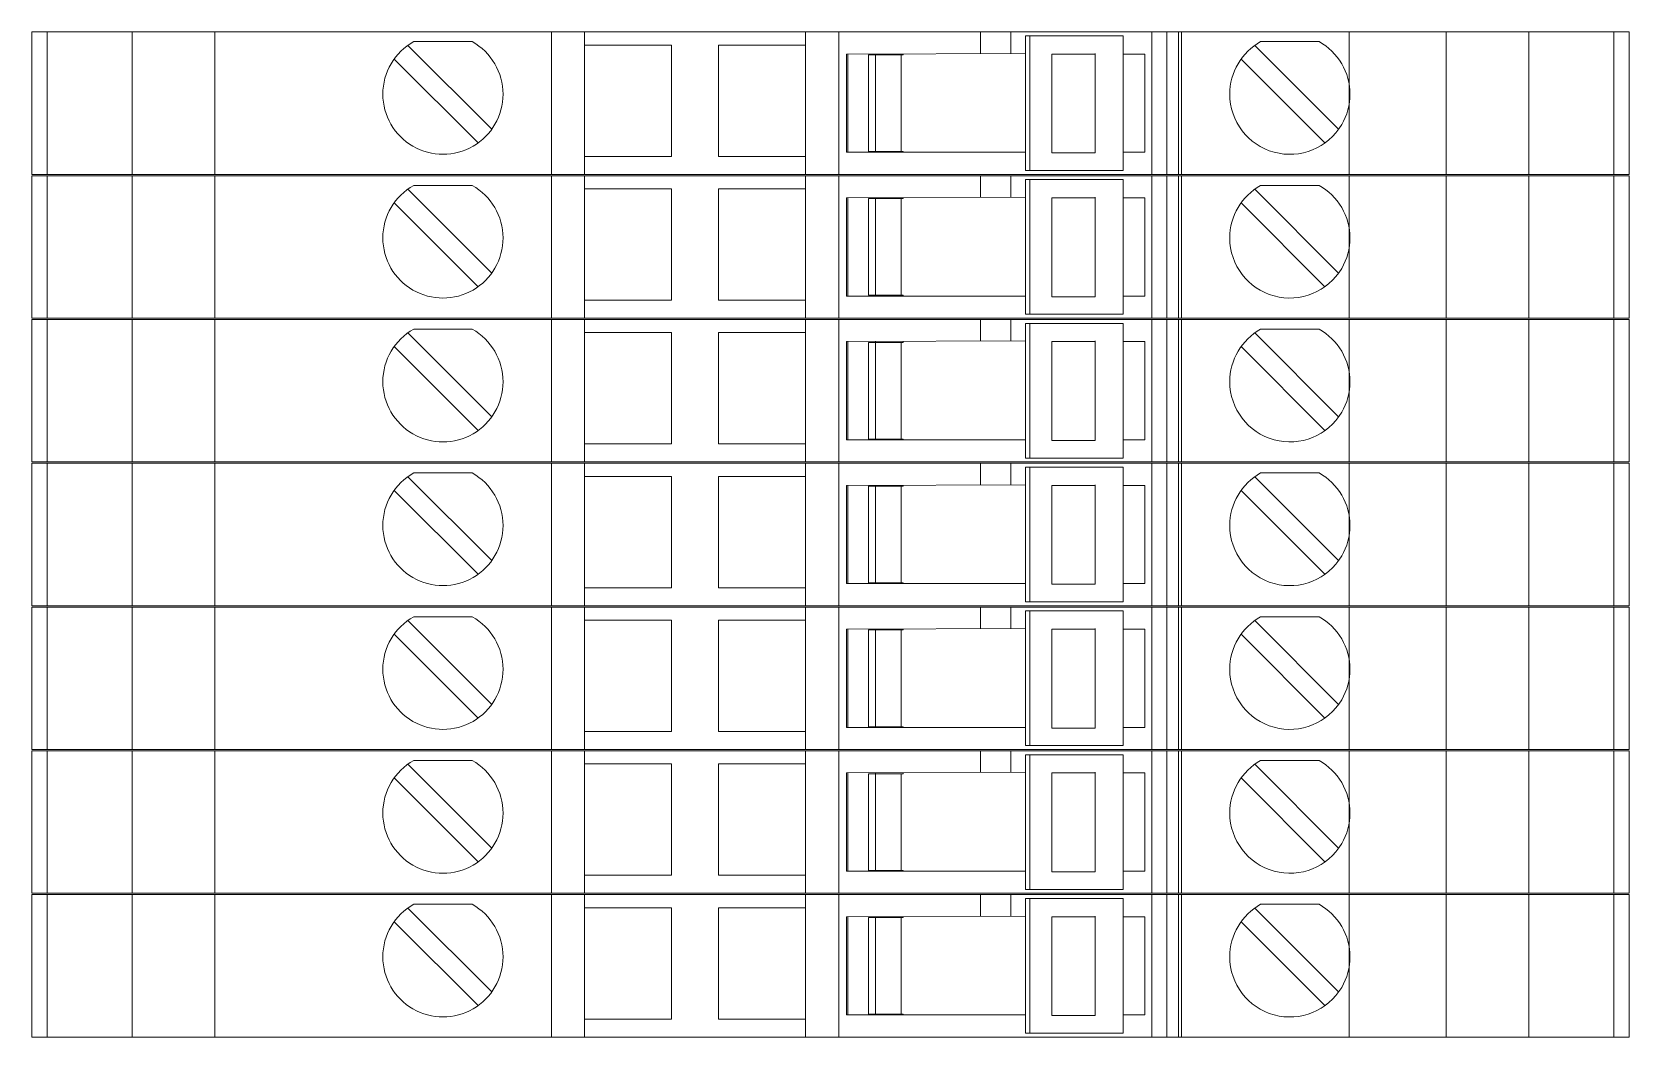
# Model space of a CAD drawing. Header units: millimetres. Extents: x 4962 to 7449, y 754 to 2938.
# Drawn here: x 5318.7 to 5376.5, y 2292.4 to 2328.7 of the extents above; entities that cross this region are included whole.
import ezdxf

# ---------------------------------------------------------------- set-up
doc = ezdxf.new("R2010")
doc.units = ezdxf.units.MM
doc.layers.add('000-PI-Oprema', color=30, linetype='Continuous', lineweight=5)

msp = doc.modelspace()

# ---------------------------------------------------------------- linework, layer by layer
at = {"layer": '000-PI-Oprema', "color": 0, "linetype": 'ByBlock', "lineweight": 0}
for p, q in [((5318.746, 2328.743), (5337.546, 2328.743)), ((5318.746, 2323.593), (5318.746, 2328.743)), ((5319.293, 2328.743), (5319.293, 2323.593)), ((5322.37, 2323.593), (5322.37, 2328.743)), ((5325.37, 2323.593), (5325.37, 2328.743)), ((5332.351, 2328.259), (5335.387, 2325.223)), ((5332.563, 2328.393), (5332.563, 2328.393)), ((5334.68, 2328.393), (5332.563, 2328.393)), ((5334.68, 2328.393), (5334.68, 2328.393)), ((5337.546, 2328.743), (5338.746, 2328.743)), ((5337.546, 2323.593), (5337.546, 2328.743)), ((5346.746, 2328.743), (5338.746, 2328.743)), ((5338.746, 2328.743), (5338.746, 2328.743)), ((5338.746, 2323.593), (5338.746, 2328.743)), ((5338.746, 2328.268), (5338.746, 2328.268)), ((5341.896, 2328.268), (5338.746, 2328.268)), ((5341.896, 2324.243), (5341.896, 2328.268)), ((5341.896, 2328.268), (5341.896, 2328.268)), ((5343.596, 2328.268), (5343.596, 2324.243)), ((5343.596, 2328.268), (5343.596, 2328.268)), ((5346.746, 2328.268), (5343.596, 2328.268)), ((5346.746, 2328.743), (5347.946, 2328.743)), ((5346.746, 2328.743), (5346.746, 2328.743)), ((5346.746, 2328.743), (5346.746, 2323.593)), ((5346.746, 2328.268), (5346.746, 2328.268)), ((5347.946, 2328.743), (5353.071, 2328.743)), ((5347.946, 2328.743), (5347.946, 2323.593)), ((5352.546, 2328.743), (5352.546, 2328.743)), ((5354.167, 2328.743), (5353.071, 2328.743)), ((5353.071, 2328.743), (5353.071, 2328.743)), ((5353.071, 2328.743), (5353.074, 2327.962)), ((5354.171, 2328.743), (5354.167, 2328.743)), ((5354.171, 2328.743), (5376.546, 2328.743)), ((5354.171, 2328.743), (5354.171, 2328.743)), ((5354.171, 2327.966), (5354.171, 2328.743)), ((5354.705, 2328.603), (5354.863, 2328.603)), ((5354.705, 2328.603), (5354.705, 2327.918)), ((5354.863, 2328.603), (5354.863, 2323.733)), ((5354.863, 2328.603), (5358.234, 2328.603)), ((5357.596, 2328.743), (5357.596, 2328.743)), ((5358.234, 2323.733), (5358.234, 2328.603)), ((5358.234, 2328.603), (5358.234, 2328.603)), ((5359.277, 2323.593), (5359.277, 2328.743)), ((5359.819, 2328.743), (5359.819, 2323.593)), ((5360.246, 2328.743), (5360.246, 2328.743)), ((5360.246, 2328.743), (5360.246, 2323.593)), ((5360.346, 2323.593), (5360.346, 2328.743)), ((5363.001, 2328.259), (5363.001, 2328.259)), ((5363.001, 2328.259), (5366.037, 2325.223)), ((5363.213, 2328.393), (5363.213, 2328.393)), ((5363.213, 2328.393), (5365.33, 2328.393)), ((5365.33, 2328.393), (5365.33, 2328.393)), ((5366.422, 2323.593), (5366.422, 2328.743)), ((5369.922, 2323.593), (5369.922, 2328.743)), ((5372.922, 2323.593), (5372.922, 2328.743)), ((5375.999, 2328.743), (5375.999, 2323.593)), ((5376.546, 2323.593), (5376.546, 2328.743)), ((5334.892, 2324.728), (5331.856, 2327.764)), ((5337.546, 2327.793), (5337.546, 2325.193)), ((5337.546, 2327.793), (5337.546, 2327.793)), ((5348.221, 2327.943), (5354.705, 2327.968)), ((5348.221, 2327.943), (5348.221, 2327.943)), ((5348.221, 2324.393), (5348.221, 2327.943)), ((5348.271, 2327.943), (5348.271, 2324.393)), ((5349.021, 2327.918), (5349.271, 2327.918)), ((5349.021, 2327.918), (5349.021, 2327.918)), ((5349.021, 2324.418), (5349.021, 2327.918)), ((5349.271, 2324.393), (5349.271, 2327.943)), ((5349.271, 2327.918), (5350.271, 2327.918)), ((5350.208, 2324.418), (5350.208, 2327.918)), ((5350.271, 2327.943), (5350.271, 2327.918)), ((5354.705, 2327.918), (5354.705, 2324.418)), ((5355.66, 2327.943), (5357.227, 2327.943)), ((5355.66, 2327.943), (5355.66, 2324.418)), ((5357.227, 2324.368), (5357.227, 2327.968)), ((5358.234, 2327.943), (5359.021, 2327.943)), ((5359.021, 2327.943), (5359.021, 2327.943)), ((5359.021, 2324.393), (5359.021, 2327.943)), ((5360.346, 2325.193), (5360.346, 2327.793)), ((5360.346, 2327.793), (5360.346, 2327.793)), ((5362.506, 2327.764), (5362.506, 2327.764)), ((5365.542, 2324.728), (5362.506, 2327.764)), ((5337.546, 2325.193), (5337.546, 2325.193)), ((5360.346, 2325.193), (5360.346, 2325.193)), ((5365.542, 2324.728), (5365.542, 2324.728)), ((5366.037, 2325.223), (5366.037, 2325.223)), ((5338.746, 2324.243), (5338.746, 2324.243)), ((5338.746, 2324.243), (5341.896, 2324.243)), ((5341.896, 2324.243), (5341.896, 2324.243)), ((5343.596, 2324.243), (5346.746, 2324.243)), ((5343.596, 2324.243), (5343.596, 2324.243)), ((5346.746, 2324.243), (5346.746, 2324.243)), ((5348.221, 2324.393), (5354.705, 2324.393)), ((5348.221, 2324.393), (5348.221, 2324.393)), ((5349.021, 2324.418), (5349.021, 2324.418)), ((5349.021, 2324.418), (5349.271, 2324.418)), ((5349.271, 2324.418), (5350.271, 2324.418)), ((5350.271, 2324.418), (5350.271, 2324.393)), ((5354.705, 2323.733), (5354.705, 2324.418)), ((5355.66, 2324.418), (5355.66, 2324.368)), ((5355.818, 2324.368), (5355.66, 2324.368)), ((5357.227, 2324.368), (5355.818, 2324.368)), ((5358.234, 2324.393), (5359.021, 2324.393)), ((5359.021, 2324.393), (5359.021, 2324.393)), ((5318.746, 2323.593), (5319.429, 2323.593)), ((5318.746, 2323.593), (5337.546, 2323.593)), ((5337.546, 2323.593), (5338.746, 2323.593)), ((5338.746, 2323.593), (5338.746, 2323.593)), ((5346.746, 2323.593), (5338.746, 2323.593)), ((5346.746, 2323.593), (5346.746, 2323.593)), ((5346.746, 2323.593), (5347.946, 2323.593)), ((5347.946, 2323.593), (5366.146, 2323.593)), ((5352.546, 2323.593), (5352.546, 2323.593)), ((5354.705, 2323.733), (5354.863, 2323.733)), ((5354.863, 2323.733), (5358.234, 2323.733)), ((5357.596, 2323.593), (5357.596, 2323.593)), ((5358.234, 2323.733), (5358.234, 2323.733)), ((5360.246, 2323.593), (5360.246, 2323.593)), ((5376.546, 2323.593), (5366.146, 2323.593)), ((5318.746, 2323.543), (5337.546, 2323.543)), ((5318.746, 2318.393), (5318.746, 2323.543)), ((5319.293, 2323.543), (5319.293, 2318.393)), ((5322.37, 2318.393), (5322.37, 2323.543)), ((5325.37, 2318.393), (5325.37, 2323.543)), ((5332.351, 2323.059), (5335.387, 2320.023)), ((5332.563, 2323.193), (5332.563, 2323.193)), ((5334.68, 2323.193), (5332.563, 2323.193)), ((5334.68, 2323.193), (5334.68, 2323.193)), ((5337.546, 2323.543), (5338.746, 2323.543)), ((5337.546, 2318.393), (5337.546, 2323.543)), ((5346.746, 2323.543), (5338.746, 2323.543)), ((5338.746, 2323.543), (5338.746, 2323.543)), ((5338.746, 2318.393), (5338.746, 2323.543)), ((5338.746, 2323.068), (5338.746, 2323.068)), ((5341.896, 2323.068), (5338.746, 2323.068)), ((5341.896, 2319.043), (5341.896, 2323.068)), ((5341.896, 2323.068), (5341.896, 2323.068)), ((5343.596, 2323.068), (5343.596, 2319.043)), ((5343.596, 2323.068), (5343.596, 2323.068)), ((5346.746, 2323.068), (5343.596, 2323.068)), ((5346.746, 2323.543), (5347.946, 2323.543)), ((5346.746, 2323.543), (5346.746, 2323.543)), ((5346.746, 2323.543), (5346.746, 2318.393)), ((5346.746, 2323.068), (5346.746, 2323.068)), ((5347.946, 2323.543), (5353.071, 2323.543)), ((5347.946, 2323.543), (5347.946, 2318.393)), ((5352.546, 2323.543), (5352.546, 2323.543)), ((5354.167, 2323.543), (5353.071, 2323.543)), ((5353.071, 2323.543), (5353.071, 2323.543)), ((5353.071, 2323.543), (5353.074, 2322.762)), ((5354.171, 2323.543), (5354.167, 2323.543)), ((5354.171, 2323.543), (5376.546, 2323.543)), ((5354.171, 2323.543), (5354.171, 2323.543)), ((5354.171, 2322.766), (5354.171, 2323.543)), ((5354.705, 2323.403), (5354.863, 2323.403)), ((5354.705, 2323.403), (5354.705, 2322.718)), ((5354.863, 2323.403), (5354.863, 2318.533)), ((5354.863, 2323.403), (5358.234, 2323.403)), ((5357.596, 2323.543), (5357.596, 2323.543)), ((5358.234, 2318.533), (5358.234, 2323.403)), ((5358.234, 2323.403), (5358.234, 2323.403)), ((5359.277, 2318.393), (5359.277, 2323.543)), ((5359.819, 2323.543), (5359.819, 2318.393)), ((5360.246, 2323.543), (5360.246, 2323.543)), ((5360.246, 2323.543), (5360.246, 2318.393)), ((5360.346, 2318.393), (5360.346, 2323.543)), ((5363.001, 2323.059), (5363.001, 2323.059)), ((5363.001, 2323.059), (5366.037, 2320.023)), ((5363.213, 2323.193), (5363.213, 2323.193)), ((5363.213, 2323.193), (5365.33, 2323.193)), ((5365.33, 2323.193), (5365.33, 2323.193)), ((5366.422, 2318.393), (5366.422, 2323.543)), ((5369.922, 2318.393), (5369.922, 2323.543)), ((5372.922, 2318.393), (5372.922, 2323.543)), ((5375.999, 2323.543), (5375.999, 2318.393)), ((5376.546, 2318.393), (5376.546, 2323.543)), ((5334.892, 2319.528), (5331.856, 2322.564)), ((5337.546, 2322.593), (5337.546, 2319.993)), ((5337.546, 2322.593), (5337.546, 2322.593)), ((5348.221, 2322.743), (5354.705, 2322.768)), ((5348.221, 2322.743), (5348.221, 2322.743)), ((5348.221, 2319.193), (5348.221, 2322.743)), ((5348.271, 2322.743), (5348.271, 2319.193)), ((5349.021, 2322.718), (5349.271, 2322.718)), ((5349.021, 2322.718), (5349.021, 2322.718)), ((5349.021, 2319.218), (5349.021, 2322.718)), ((5349.271, 2319.193), (5349.271, 2322.743)), ((5349.271, 2322.718), (5350.271, 2322.718)), ((5350.208, 2319.218), (5350.208, 2322.718)), ((5350.271, 2322.743), (5350.271, 2322.718)), ((5354.705, 2322.718), (5354.705, 2319.218)), ((5355.66, 2322.743), (5357.227, 2322.743)), ((5355.66, 2322.743), (5355.66, 2319.218)), ((5357.227, 2319.168), (5357.227, 2322.768)), ((5358.234, 2322.743), (5359.021, 2322.743)), ((5359.021, 2322.743), (5359.021, 2322.743)), ((5359.021, 2319.193), (5359.021, 2322.743)), ((5360.346, 2319.993), (5360.346, 2322.593)), ((5360.346, 2322.593), (5360.346, 2322.593)), ((5362.506, 2322.564), (5362.506, 2322.564)), ((5365.542, 2319.528), (5362.506, 2322.564)), ((5337.546, 2319.993), (5337.546, 2319.993)), ((5360.346, 2319.993), (5360.346, 2319.993)), ((5365.542, 2319.528), (5365.542, 2319.528)), ((5366.037, 2320.023), (5366.037, 2320.023)), ((5338.746, 2319.043), (5338.746, 2319.043)), ((5338.746, 2319.043), (5341.896, 2319.043)), ((5341.896, 2319.043), (5341.896, 2319.043)), ((5343.596, 2319.043), (5346.746, 2319.043)), ((5343.596, 2319.043), (5343.596, 2319.043)), ((5346.746, 2319.043), (5346.746, 2319.043)), ((5348.221, 2319.193), (5354.705, 2319.193)), ((5348.221, 2319.193), (5348.221, 2319.193)), ((5349.021, 2319.218), (5349.021, 2319.218)), ((5349.021, 2319.218), (5349.271, 2319.218)), ((5349.271, 2319.218), (5350.271, 2319.218)), ((5350.271, 2319.218), (5350.271, 2319.193)), ((5354.705, 2318.533), (5354.705, 2319.218)), ((5355.66, 2319.218), (5355.66, 2319.168)), ((5355.818, 2319.168), (5355.66, 2319.168)), ((5357.227, 2319.168), (5355.818, 2319.168)), ((5358.234, 2319.193), (5359.021, 2319.193)), ((5359.021, 2319.193), (5359.021, 2319.193)), ((5318.746, 2318.393), (5319.429, 2318.393)), ((5318.746, 2318.393), (5337.546, 2318.393)), ((5337.546, 2318.393), (5338.746, 2318.393)), ((5338.746, 2318.393), (5338.746, 2318.393)), ((5346.746, 2318.393), (5338.746, 2318.393)), ((5346.746, 2318.393), (5346.746, 2318.393)), ((5346.746, 2318.393), (5347.946, 2318.393)), ((5347.946, 2318.393), (5366.146, 2318.393)), ((5352.546, 2318.393), (5352.546, 2318.393)), ((5354.705, 2318.533), (5354.863, 2318.533)), ((5354.863, 2318.533), (5358.234, 2318.533)), ((5357.596, 2318.393), (5357.596, 2318.393)), ((5358.234, 2318.533), (5358.234, 2318.533)), ((5360.246, 2318.393), (5360.246, 2318.393)), ((5376.546, 2318.393), (5366.146, 2318.393)), ((5318.746, 2318.343), (5337.546, 2318.343)), ((5318.746, 2313.193), (5318.746, 2318.343)), ((5319.293, 2318.343), (5319.293, 2313.193)), ((5322.37, 2313.193), (5322.37, 2318.343)), ((5325.37, 2313.193), (5325.37, 2318.343)), ((5332.351, 2317.859), (5335.387, 2314.823)), ((5332.563, 2317.993), (5332.563, 2317.993)), ((5334.68, 2317.993), (5332.563, 2317.993)), ((5334.68, 2317.993), (5334.68, 2317.993)), ((5337.546, 2318.343), (5338.746, 2318.343)), ((5337.546, 2313.193), (5337.546, 2318.343)), ((5346.746, 2318.343), (5338.746, 2318.343)), ((5338.746, 2318.343), (5338.746, 2318.343)), ((5338.746, 2313.193), (5338.746, 2318.343)), ((5338.746, 2317.868), (5338.746, 2317.868)), ((5341.896, 2317.868), (5338.746, 2317.868)), ((5341.896, 2313.843), (5341.896, 2317.868)), ((5341.896, 2317.868), (5341.896, 2317.868)), ((5343.596, 2317.868), (5343.596, 2313.843)), ((5343.596, 2317.868), (5343.596, 2317.868)), ((5346.746, 2317.868), (5343.596, 2317.868)), ((5346.746, 2318.343), (5347.946, 2318.343)), ((5346.746, 2318.343), (5346.746, 2318.343)), ((5346.746, 2318.343), (5346.746, 2313.193)), ((5346.746, 2317.868), (5346.746, 2317.868)), ((5347.946, 2318.343), (5353.071, 2318.343)), ((5347.946, 2318.343), (5347.946, 2313.193)), ((5352.546, 2318.343), (5352.546, 2318.343)), ((5354.167, 2318.343), (5353.071, 2318.343)), ((5353.071, 2318.343), (5353.071, 2318.343)), ((5353.071, 2318.343), (5353.074, 2317.562)), ((5354.171, 2318.343), (5354.167, 2318.343)), ((5354.171, 2318.343), (5376.546, 2318.343)), ((5354.171, 2318.343), (5354.171, 2318.343)), ((5354.171, 2317.566), (5354.171, 2318.343)), ((5354.705, 2318.203), (5354.863, 2318.203)), ((5354.705, 2318.203), (5354.705, 2317.518)), ((5354.863, 2318.203), (5354.863, 2313.333)), ((5354.863, 2318.203), (5358.234, 2318.203)), ((5357.596, 2318.343), (5357.596, 2318.343)), ((5358.234, 2313.333), (5358.234, 2318.203)), ((5358.234, 2318.203), (5358.234, 2318.203)), ((5359.277, 2313.193), (5359.277, 2318.343)), ((5359.819, 2318.343), (5359.819, 2313.193)), ((5360.246, 2318.343), (5360.246, 2318.343)), ((5360.246, 2318.343), (5360.246, 2313.193)), ((5360.346, 2313.193), (5360.346, 2318.343)), ((5363.001, 2317.859), (5363.001, 2317.859)), ((5363.001, 2317.859), (5366.037, 2314.823)), ((5363.213, 2317.993), (5363.213, 2317.993)), ((5363.213, 2317.993), (5365.33, 2317.993)), ((5365.33, 2317.993), (5365.33, 2317.993)), ((5366.422, 2313.193), (5366.422, 2318.343)), ((5369.922, 2313.193), (5369.922, 2318.343)), ((5372.922, 2313.193), (5372.922, 2318.343)), ((5375.999, 2318.343), (5375.999, 2313.193)), ((5376.546, 2313.193), (5376.546, 2318.343)), ((5334.892, 2314.328), (5331.856, 2317.364)), ((5337.546, 2317.393), (5337.546, 2314.793)), ((5337.546, 2317.393), (5337.546, 2317.393)), ((5348.221, 2317.543), (5354.705, 2317.568)), ((5348.221, 2317.543), (5348.221, 2317.543)), ((5348.221, 2313.993), (5348.221, 2317.543)), ((5348.271, 2317.543), (5348.271, 2313.993)), ((5349.021, 2317.518), (5349.271, 2317.518)), ((5349.021, 2317.518), (5349.021, 2317.518)), ((5349.021, 2314.018), (5349.021, 2317.518)), ((5349.271, 2313.993), (5349.271, 2317.543)), ((5349.271, 2317.518), (5350.271, 2317.518)), ((5350.208, 2314.018), (5350.208, 2317.518)), ((5350.271, 2317.543), (5350.271, 2317.518)), ((5354.705, 2317.518), (5354.705, 2314.018)), ((5355.66, 2317.543), (5357.227, 2317.543)), ((5355.66, 2317.543), (5355.66, 2314.018)), ((5357.227, 2313.968), (5357.227, 2317.568)), ((5358.234, 2317.543), (5359.021, 2317.543)), ((5359.021, 2317.543), (5359.021, 2317.543)), ((5359.021, 2313.993), (5359.021, 2317.543)), ((5360.346, 2314.793), (5360.346, 2317.393)), ((5360.346, 2317.393), (5360.346, 2317.393)), ((5362.506, 2317.364), (5362.506, 2317.364)), ((5365.542, 2314.328), (5362.506, 2317.364)), ((5337.546, 2314.793), (5337.546, 2314.793)), ((5360.346, 2314.793), (5360.346, 2314.793)), ((5365.542, 2314.328), (5365.542, 2314.328)), ((5366.037, 2314.823), (5366.037, 2314.823)), ((5338.746, 2313.843), (5338.746, 2313.843)), ((5338.746, 2313.843), (5341.896, 2313.843)), ((5341.896, 2313.843), (5341.896, 2313.843)), ((5343.596, 2313.843), (5346.746, 2313.843)), ((5343.596, 2313.843), (5343.596, 2313.843)), ((5346.746, 2313.843), (5346.746, 2313.843)), ((5348.221, 2313.993), (5354.705, 2313.993)), ((5348.221, 2313.993), (5348.221, 2313.993)), ((5349.021, 2314.018), (5349.021, 2314.018)), ((5349.021, 2314.018), (5349.271, 2314.018)), ((5349.271, 2314.018), (5350.271, 2314.018)), ((5350.271, 2314.018), (5350.271, 2313.993)), ((5354.705, 2313.333), (5354.705, 2314.018)), ((5355.66, 2314.018), (5355.66, 2313.968)), ((5355.818, 2313.968), (5355.66, 2313.968)), ((5357.227, 2313.968), (5355.818, 2313.968)), ((5358.234, 2313.993), (5359.021, 2313.993)), ((5359.021, 2313.993), (5359.021, 2313.993)), ((5318.746, 2313.193), (5319.429, 2313.193)), ((5318.746, 2313.193), (5337.546, 2313.193)), ((5337.546, 2313.193), (5338.746, 2313.193)), ((5338.746, 2313.193), (5338.746, 2313.193)), ((5346.746, 2313.193), (5338.746, 2313.193)), ((5346.746, 2313.193), (5346.746, 2313.193)), ((5346.746, 2313.193), (5347.946, 2313.193)), ((5347.946, 2313.193), (5366.146, 2313.193)), ((5352.546, 2313.193), (5352.546, 2313.193)), ((5354.705, 2313.333), (5354.863, 2313.333)), ((5354.863, 2313.333), (5358.234, 2313.333)), ((5357.596, 2313.193), (5357.596, 2313.193)), ((5358.234, 2313.333), (5358.234, 2313.333)), ((5360.246, 2313.193), (5360.246, 2313.193)), ((5376.546, 2313.193), (5366.146, 2313.193)), ((5318.746, 2313.143), (5337.546, 2313.143)), ((5318.746, 2307.993), (5318.746, 2313.143)), ((5319.293, 2313.143), (5319.293, 2307.993)), ((5322.37, 2307.993), (5322.37, 2313.143)), ((5325.37, 2307.993), (5325.37, 2313.143)), ((5332.351, 2312.659), (5335.387, 2309.623)), ((5332.563, 2312.793), (5332.563, 2312.793)), ((5334.68, 2312.793), (5332.563, 2312.793)), ((5334.68, 2312.793), (5334.68, 2312.793)), ((5337.546, 2313.143), (5338.746, 2313.143)), ((5337.546, 2307.993), (5337.546, 2313.143)), ((5346.746, 2313.143), (5338.746, 2313.143)), ((5338.746, 2313.143), (5338.746, 2313.143)), ((5338.746, 2307.993), (5338.746, 2313.143)), ((5338.746, 2312.668), (5338.746, 2312.668)), ((5341.896, 2312.668), (5338.746, 2312.668)), ((5341.896, 2308.643), (5341.896, 2312.668)), ((5341.896, 2312.668), (5341.896, 2312.668)), ((5343.596, 2312.668), (5343.596, 2308.643)), ((5343.596, 2312.668), (5343.596, 2312.668)), ((5346.746, 2312.668), (5343.596, 2312.668)), ((5346.746, 2313.143), (5347.946, 2313.143)), ((5346.746, 2313.143), (5346.746, 2313.143)), ((5346.746, 2313.143), (5346.746, 2307.993)), ((5346.746, 2312.668), (5346.746, 2312.668)), ((5347.946, 2313.143), (5353.071, 2313.143)), ((5347.946, 2313.143), (5347.946, 2307.993)), ((5352.546, 2313.143), (5352.546, 2313.143)), ((5354.167, 2313.143), (5353.071, 2313.143)), ((5353.071, 2313.143), (5353.071, 2313.143)), ((5353.071, 2313.143), (5353.074, 2312.362)), ((5354.171, 2313.143), (5354.167, 2313.143)), ((5354.171, 2313.143), (5376.546, 2313.143)), ((5354.171, 2313.143), (5354.171, 2313.143)), ((5354.171, 2312.366), (5354.171, 2313.143)), ((5354.705, 2313.003), (5354.863, 2313.003)), ((5354.705, 2313.003), (5354.705, 2312.318)), ((5354.863, 2313.003), (5354.863, 2308.133)), ((5354.863, 2313.003), (5358.234, 2313.003)), ((5357.596, 2313.143), (5357.596, 2313.143)), ((5358.234, 2308.133), (5358.234, 2313.003)), ((5358.234, 2313.003), (5358.234, 2313.003)), ((5359.277, 2307.993), (5359.277, 2313.143)), ((5359.819, 2313.143), (5359.819, 2307.993)), ((5360.246, 2313.143), (5360.246, 2313.143)), ((5360.246, 2313.143), (5360.246, 2307.993)), ((5360.346, 2307.993), (5360.346, 2313.143)), ((5363.001, 2312.659), (5363.001, 2312.659)), ((5363.001, 2312.659), (5366.037, 2309.623)), ((5363.213, 2312.793), (5363.213, 2312.793)), ((5363.213, 2312.793), (5365.33, 2312.793)), ((5365.33, 2312.793), (5365.33, 2312.793)), ((5366.422, 2307.993), (5366.422, 2313.143)), ((5369.922, 2307.993), (5369.922, 2313.143)), ((5372.922, 2307.993), (5372.922, 2313.143)), ((5375.999, 2313.143), (5375.999, 2307.993)), ((5376.546, 2307.993), (5376.546, 2313.143)), ((5334.892, 2309.128), (5331.856, 2312.164)), ((5337.546, 2312.193), (5337.546, 2309.593)), ((5337.546, 2312.193), (5337.546, 2312.193)), ((5348.221, 2312.343), (5354.705, 2312.368)), ((5348.221, 2312.343), (5348.221, 2312.343)), ((5348.221, 2308.793), (5348.221, 2312.343)), ((5348.271, 2312.343), (5348.271, 2308.793)), ((5349.021, 2312.318), (5349.271, 2312.318)), ((5349.021, 2312.318), (5349.021, 2312.318)), ((5349.021, 2308.818), (5349.021, 2312.318)), ((5349.271, 2308.793), (5349.271, 2312.343)), ((5349.271, 2312.318), (5350.271, 2312.318)), ((5350.208, 2308.818), (5350.208, 2312.318)), ((5350.271, 2312.343), (5350.271, 2312.318)), ((5354.705, 2312.318), (5354.705, 2308.818)), ((5355.66, 2312.343), (5357.227, 2312.343)), ((5355.66, 2312.343), (5355.66, 2308.818)), ((5357.227, 2308.768), (5357.227, 2312.368)), ((5358.234, 2312.343), (5359.021, 2312.343)), ((5359.021, 2312.343), (5359.021, 2312.343)), ((5359.021, 2308.793), (5359.021, 2312.343)), ((5360.346, 2309.593), (5360.346, 2312.193)), ((5360.346, 2312.193), (5360.346, 2312.193)), ((5362.506, 2312.164), (5362.506, 2312.164)), ((5365.542, 2309.128), (5362.506, 2312.164)), ((5337.546, 2309.593), (5337.546, 2309.593)), ((5360.346, 2309.593), (5360.346, 2309.593)), ((5365.542, 2309.128), (5365.542, 2309.128)), ((5366.037, 2309.623), (5366.037, 2309.623)), ((5338.746, 2308.643), (5338.746, 2308.643)), ((5338.746, 2308.643), (5341.896, 2308.643)), ((5341.896, 2308.643), (5341.896, 2308.643)), ((5343.596, 2308.643), (5346.746, 2308.643)), ((5343.596, 2308.643), (5343.596, 2308.643)), ((5346.746, 2308.643), (5346.746, 2308.643)), ((5348.221, 2308.793), (5354.705, 2308.793)), ((5348.221, 2308.793), (5348.221, 2308.793)), ((5349.021, 2308.818), (5349.021, 2308.818)), ((5349.021, 2308.818), (5349.271, 2308.818)), ((5349.271, 2308.818), (5350.271, 2308.818)), ((5350.271, 2308.818), (5350.271, 2308.793)), ((5354.705, 2308.133), (5354.705, 2308.818)), ((5355.66, 2308.818), (5355.66, 2308.768)), ((5355.818, 2308.768), (5355.66, 2308.768)), ((5357.227, 2308.768), (5355.818, 2308.768)), ((5358.234, 2308.793), (5359.021, 2308.793)), ((5359.021, 2308.793), (5359.021, 2308.793)), ((5318.746, 2307.993), (5319.429, 2307.993)), ((5318.746, 2307.993), (5337.546, 2307.993)), ((5337.546, 2307.993), (5338.746, 2307.993)), ((5338.746, 2307.993), (5338.746, 2307.993)), ((5346.746, 2307.993), (5338.746, 2307.993)), ((5346.746, 2307.993), (5346.746, 2307.993)), ((5346.746, 2307.993), (5347.946, 2307.993)), ((5347.946, 2307.993), (5366.146, 2307.993)), ((5352.546, 2307.993), (5352.546, 2307.993)), ((5354.705, 2308.133), (5354.863, 2308.133)), ((5354.863, 2308.133), (5358.234, 2308.133)), ((5357.596, 2307.993), (5357.596, 2307.993)), ((5358.234, 2308.133), (5358.234, 2308.133)), ((5360.246, 2307.993), (5360.246, 2307.993)), ((5376.546, 2307.993), (5366.146, 2307.993)), ((5318.746, 2307.943), (5337.546, 2307.943)), ((5318.746, 2302.793), (5318.746, 2307.943)), ((5319.293, 2307.943), (5319.293, 2302.793)), ((5322.37, 2302.793), (5322.37, 2307.943)), ((5325.37, 2302.793), (5325.37, 2307.943)), ((5332.351, 2307.459), (5335.387, 2304.423)), ((5332.563, 2307.593), (5332.563, 2307.593)), ((5334.68, 2307.593), (5332.563, 2307.593)), ((5334.68, 2307.593), (5334.68, 2307.593)), ((5337.546, 2307.943), (5338.746, 2307.943)), ((5337.546, 2302.793), (5337.546, 2307.943)), ((5346.746, 2307.943), (5338.746, 2307.943)), ((5338.746, 2307.943), (5338.746, 2307.943)), ((5338.746, 2302.793), (5338.746, 2307.943)), ((5338.746, 2307.468), (5338.746, 2307.468)), ((5341.896, 2307.468), (5338.746, 2307.468)), ((5341.896, 2303.443), (5341.896, 2307.468)), ((5341.896, 2307.468), (5341.896, 2307.468)), ((5343.596, 2307.468), (5343.596, 2303.443)), ((5343.596, 2307.468), (5343.596, 2307.468)), ((5346.746, 2307.468), (5343.596, 2307.468)), ((5346.746, 2307.943), (5347.946, 2307.943)), ((5346.746, 2307.943), (5346.746, 2307.943)), ((5346.746, 2307.943), (5346.746, 2302.793)), ((5346.746, 2307.468), (5346.746, 2307.468)), ((5347.946, 2307.943), (5353.071, 2307.943)), ((5347.946, 2307.943), (5347.946, 2302.793)), ((5352.546, 2307.943), (5352.546, 2307.943)), ((5354.167, 2307.943), (5353.071, 2307.943)), ((5353.071, 2307.943), (5353.071, 2307.943)), ((5353.071, 2307.943), (5353.074, 2307.162)), ((5354.171, 2307.943), (5354.167, 2307.943)), ((5354.171, 2307.943), (5376.546, 2307.943)), ((5354.171, 2307.943), (5354.171, 2307.943)), ((5354.171, 2307.166), (5354.171, 2307.943)), ((5354.705, 2307.803), (5354.863, 2307.803)), ((5354.705, 2307.803), (5354.705, 2307.118)), ((5354.863, 2307.803), (5354.863, 2302.933)), ((5354.863, 2307.803), (5358.234, 2307.803)), ((5357.596, 2307.943), (5357.596, 2307.943)), ((5358.234, 2302.933), (5358.234, 2307.803)), ((5358.234, 2307.803), (5358.234, 2307.803)), ((5359.277, 2302.793), (5359.277, 2307.943)), ((5359.819, 2307.943), (5359.819, 2302.793)), ((5360.246, 2307.943), (5360.246, 2307.943)), ((5360.246, 2307.943), (5360.246, 2302.793)), ((5360.346, 2302.793), (5360.346, 2307.943)), ((5363.001, 2307.459), (5363.001, 2307.459)), ((5363.001, 2307.459), (5366.037, 2304.423)), ((5363.213, 2307.593), (5363.213, 2307.593)), ((5363.213, 2307.593), (5365.33, 2307.593)), ((5365.33, 2307.593), (5365.33, 2307.593)), ((5366.422, 2302.793), (5366.422, 2307.943)), ((5369.922, 2302.793), (5369.922, 2307.943)), ((5372.922, 2302.793), (5372.922, 2307.943)), ((5375.999, 2307.943), (5375.999, 2302.793)), ((5376.546, 2302.793), (5376.546, 2307.943)), ((5334.892, 2303.928), (5331.856, 2306.964)), ((5337.546, 2306.993), (5337.546, 2304.393)), ((5337.546, 2306.993), (5337.546, 2306.993)), ((5348.221, 2307.143), (5354.705, 2307.168)), ((5348.221, 2307.143), (5348.221, 2307.143)), ((5348.221, 2303.593), (5348.221, 2307.143)), ((5348.271, 2307.143), (5348.271, 2303.593)), ((5349.021, 2307.118), (5349.271, 2307.118)), ((5349.021, 2307.118), (5349.021, 2307.118)), ((5349.021, 2303.618), (5349.021, 2307.118)), ((5349.271, 2303.593), (5349.271, 2307.143)), ((5349.271, 2307.118), (5350.271, 2307.118)), ((5350.208, 2303.618), (5350.208, 2307.118)), ((5350.271, 2307.143), (5350.271, 2307.118)), ((5354.705, 2307.118), (5354.705, 2303.618)), ((5355.66, 2307.143), (5357.227, 2307.143)), ((5355.66, 2307.143), (5355.66, 2303.618)), ((5357.227, 2303.568), (5357.227, 2307.168)), ((5358.234, 2307.143), (5359.021, 2307.143)), ((5359.021, 2307.143), (5359.021, 2307.143)), ((5359.021, 2303.593), (5359.021, 2307.143)), ((5360.346, 2304.393), (5360.346, 2306.993)), ((5360.346, 2306.993), (5360.346, 2306.993)), ((5362.506, 2306.964), (5362.506, 2306.964)), ((5365.542, 2303.928), (5362.506, 2306.964)), ((5337.546, 2304.393), (5337.546, 2304.393)), ((5360.346, 2304.393), (5360.346, 2304.393)), ((5365.542, 2303.928), (5365.542, 2303.928)), ((5366.037, 2304.423), (5366.037, 2304.423)), ((5338.746, 2303.443), (5338.746, 2303.443)), ((5338.746, 2303.443), (5341.896, 2303.443)), ((5341.896, 2303.443), (5341.896, 2303.443)), ((5343.596, 2303.443), (5346.746, 2303.443)), ((5343.596, 2303.443), (5343.596, 2303.443)), ((5346.746, 2303.443), (5346.746, 2303.443)), ((5348.221, 2303.593), (5354.705, 2303.593)), ((5348.221, 2303.593), (5348.221, 2303.593)), ((5349.021, 2303.618), (5349.021, 2303.618)), ((5349.021, 2303.618), (5349.271, 2303.618)), ((5349.271, 2303.618), (5350.271, 2303.618)), ((5350.271, 2303.618), (5350.271, 2303.593)), ((5354.705, 2302.933), (5354.705, 2303.618)), ((5355.66, 2303.618), (5355.66, 2303.568)), ((5355.818, 2303.568), (5355.66, 2303.568)), ((5357.227, 2303.568), (5355.818, 2303.568)), ((5358.234, 2303.593), (5359.021, 2303.593)), ((5359.021, 2303.593), (5359.021, 2303.593)), ((5318.746, 2302.793), (5319.429, 2302.793)), ((5318.746, 2302.793), (5337.546, 2302.793)), ((5337.546, 2302.793), (5338.746, 2302.793)), ((5338.746, 2302.793), (5338.746, 2302.793)), ((5346.746, 2302.793), (5338.746, 2302.793)), ((5346.746, 2302.793), (5346.746, 2302.793)), ((5346.746, 2302.793), (5347.946, 2302.793)), ((5347.946, 2302.793), (5366.146, 2302.793)), ((5352.546, 2302.793), (5352.546, 2302.793)), ((5354.705, 2302.933), (5354.863, 2302.933)), ((5354.863, 2302.933), (5358.234, 2302.933)), ((5357.596, 2302.793), (5357.596, 2302.793)), ((5358.234, 2302.933), (5358.234, 2302.933)), ((5360.246, 2302.793), (5360.246, 2302.793)), ((5376.546, 2302.793), (5366.146, 2302.793)), ((5318.746, 2302.743), (5337.546, 2302.743)), ((5318.746, 2297.593), (5318.746, 2302.743)), ((5319.293, 2302.743), (5319.293, 2297.593)), ((5322.37, 2297.593), (5322.37, 2302.743)), ((5325.37, 2297.593), (5325.37, 2302.743)), ((5332.351, 2302.259), (5335.387, 2299.223)), ((5332.563, 2302.393), (5332.563, 2302.393)), ((5334.68, 2302.393), (5332.563, 2302.393)), ((5334.68, 2302.393), (5334.68, 2302.393)), ((5337.546, 2302.743), (5338.746, 2302.743)), ((5337.546, 2297.593), (5337.546, 2302.743)), ((5346.746, 2302.743), (5338.746, 2302.743)), ((5338.746, 2302.743), (5338.746, 2302.743)), ((5338.746, 2297.593), (5338.746, 2302.743)), ((5338.746, 2302.268), (5338.746, 2302.268)), ((5341.896, 2302.268), (5338.746, 2302.268)), ((5341.896, 2298.243), (5341.896, 2302.268)), ((5341.896, 2302.268), (5341.896, 2302.268)), ((5343.596, 2302.268), (5343.596, 2298.243)), ((5343.596, 2302.268), (5343.596, 2302.268)), ((5346.746, 2302.268), (5343.596, 2302.268)), ((5346.746, 2302.743), (5347.946, 2302.743)), ((5346.746, 2302.743), (5346.746, 2302.743)), ((5346.746, 2302.743), (5346.746, 2297.593)), ((5346.746, 2302.268), (5346.746, 2302.268)), ((5347.946, 2302.743), (5353.071, 2302.743)), ((5347.946, 2302.743), (5347.946, 2297.593)), ((5352.546, 2302.743), (5352.546, 2302.743)), ((5354.167, 2302.743), (5353.071, 2302.743)), ((5353.071, 2302.743), (5353.071, 2302.743)), ((5353.071, 2302.743), (5353.074, 2301.962)), ((5354.171, 2302.743), (5354.167, 2302.743)), ((5354.171, 2302.743), (5376.546, 2302.743)), ((5354.171, 2302.743), (5354.171, 2302.743)), ((5354.171, 2301.966), (5354.171, 2302.743)), ((5354.705, 2302.603), (5354.863, 2302.603)), ((5354.705, 2302.603), (5354.705, 2301.918)), ((5354.863, 2302.603), (5354.863, 2297.733)), ((5354.863, 2302.603), (5358.234, 2302.603)), ((5357.596, 2302.743), (5357.596, 2302.743)), ((5358.234, 2297.733), (5358.234, 2302.603)), ((5358.234, 2302.603), (5358.234, 2302.603)), ((5359.277, 2297.593), (5359.277, 2302.743)), ((5359.819, 2302.743), (5359.819, 2297.593)), ((5360.246, 2302.743), (5360.246, 2302.743)), ((5360.246, 2302.743), (5360.246, 2297.593)), ((5360.346, 2297.593), (5360.346, 2302.743)), ((5363.001, 2302.259), (5363.001, 2302.259)), ((5363.001, 2302.259), (5366.037, 2299.223)), ((5363.213, 2302.393), (5363.213, 2302.393)), ((5363.213, 2302.393), (5365.33, 2302.393)), ((5365.33, 2302.393), (5365.33, 2302.393)), ((5366.422, 2297.593), (5366.422, 2302.743)), ((5369.922, 2297.593), (5369.922, 2302.743)), ((5372.922, 2297.593), (5372.922, 2302.743)), ((5375.999, 2302.743), (5375.999, 2297.593)), ((5376.546, 2297.593), (5376.546, 2302.743)), ((5334.892, 2298.728), (5331.856, 2301.764)), ((5337.546, 2301.793), (5337.546, 2299.193)), ((5337.546, 2301.793), (5337.546, 2301.793)), ((5348.221, 2301.943), (5354.705, 2301.968)), ((5348.221, 2301.943), (5348.221, 2301.943)), ((5348.221, 2298.393), (5348.221, 2301.943)), ((5348.271, 2301.943), (5348.271, 2298.393)), ((5349.021, 2301.918), (5349.271, 2301.918)), ((5349.021, 2301.918), (5349.021, 2301.918)), ((5349.021, 2298.418), (5349.021, 2301.918)), ((5349.271, 2298.393), (5349.271, 2301.943)), ((5349.271, 2301.918), (5350.271, 2301.918)), ((5350.208, 2298.418), (5350.208, 2301.918)), ((5350.271, 2301.943), (5350.271, 2301.918)), ((5354.705, 2301.918), (5354.705, 2298.418)), ((5355.66, 2301.943), (5357.227, 2301.943)), ((5355.66, 2301.943), (5355.66, 2298.418)), ((5357.227, 2298.368), (5357.227, 2301.968)), ((5358.234, 2301.943), (5359.021, 2301.943)), ((5359.021, 2301.943), (5359.021, 2301.943)), ((5359.021, 2298.393), (5359.021, 2301.943)), ((5360.346, 2299.193), (5360.346, 2301.793)), ((5360.346, 2301.793), (5360.346, 2301.793)), ((5362.506, 2301.764), (5362.506, 2301.764)), ((5365.542, 2298.728), (5362.506, 2301.764)), ((5337.546, 2299.193), (5337.546, 2299.193)), ((5360.346, 2299.193), (5360.346, 2299.193)), ((5365.542, 2298.728), (5365.542, 2298.728)), ((5366.037, 2299.223), (5366.037, 2299.223)), ((5338.746, 2298.243), (5338.746, 2298.243)), ((5338.746, 2298.243), (5341.896, 2298.243)), ((5341.896, 2298.243), (5341.896, 2298.243)), ((5343.596, 2298.243), (5346.746, 2298.243)), ((5343.596, 2298.243), (5343.596, 2298.243)), ((5346.746, 2298.243), (5346.746, 2298.243)), ((5348.221, 2298.393), (5354.705, 2298.393)), ((5348.221, 2298.393), (5348.221, 2298.393)), ((5349.021, 2298.418), (5349.021, 2298.418)), ((5349.021, 2298.418), (5349.271, 2298.418)), ((5349.271, 2298.418), (5350.271, 2298.418)), ((5350.271, 2298.418), (5350.271, 2298.393)), ((5354.705, 2297.733), (5354.705, 2298.418)), ((5355.66, 2298.418), (5355.66, 2298.368)), ((5355.818, 2298.368), (5355.66, 2298.368)), ((5357.227, 2298.368), (5355.818, 2298.368)), ((5358.234, 2298.393), (5359.021, 2298.393)), ((5359.021, 2298.393), (5359.021, 2298.393)), ((5318.746, 2297.593), (5319.429, 2297.593)), ((5318.746, 2297.593), (5337.546, 2297.593)), ((5337.546, 2297.593), (5338.746, 2297.593)), ((5338.746, 2297.593), (5338.746, 2297.593)), ((5346.746, 2297.593), (5338.746, 2297.593)), ((5346.746, 2297.593), (5346.746, 2297.593)), ((5346.746, 2297.593), (5347.946, 2297.593)), ((5347.946, 2297.593), (5366.146, 2297.593)), ((5352.546, 2297.593), (5352.546, 2297.593)), ((5354.705, 2297.733), (5354.863, 2297.733)), ((5354.863, 2297.733), (5358.234, 2297.733)), ((5357.596, 2297.593), (5357.596, 2297.593)), ((5358.234, 2297.733), (5358.234, 2297.733)), ((5360.246, 2297.593), (5360.246, 2297.593)), ((5376.546, 2297.593), (5366.146, 2297.593)), ((5318.746, 2297.543), (5337.546, 2297.543)), ((5318.746, 2292.393), (5318.746, 2297.543)), ((5319.293, 2297.543), (5319.293, 2292.393)), ((5322.37, 2292.393), (5322.37, 2297.543)), ((5325.37, 2292.393), (5325.37, 2297.543)), ((5332.351, 2297.059), (5335.387, 2294.023)), ((5332.563, 2297.193), (5332.563, 2297.193)), ((5334.68, 2297.193), (5332.563, 2297.193)), ((5334.68, 2297.193), (5334.68, 2297.193)), ((5337.546, 2297.543), (5338.746, 2297.543)), ((5337.546, 2292.393), (5337.546, 2297.543)), ((5346.746, 2297.543), (5338.746, 2297.543)), ((5338.746, 2297.543), (5338.746, 2297.543)), ((5338.746, 2292.393), (5338.746, 2297.543)), ((5338.746, 2297.068), (5338.746, 2297.068)), ((5341.896, 2297.068), (5338.746, 2297.068)), ((5341.896, 2293.043), (5341.896, 2297.068)), ((5341.896, 2297.068), (5341.896, 2297.068)), ((5343.596, 2297.068), (5343.596, 2293.043)), ((5343.596, 2297.068), (5343.596, 2297.068)), ((5346.746, 2297.068), (5343.596, 2297.068)), ((5346.746, 2297.543), (5347.946, 2297.543)), ((5346.746, 2297.543), (5346.746, 2297.543)), ((5346.746, 2297.543), (5346.746, 2292.393)), ((5346.746, 2297.068), (5346.746, 2297.068)), ((5347.946, 2297.543), (5353.071, 2297.543)), ((5347.946, 2297.543), (5347.946, 2292.393)), ((5352.546, 2297.543), (5352.546, 2297.543)), ((5354.167, 2297.543), (5353.071, 2297.543)), ((5353.071, 2297.543), (5353.071, 2297.543)), ((5353.071, 2297.543), (5353.074, 2296.762)), ((5354.171, 2297.543), (5354.167, 2297.543)), ((5354.171, 2297.543), (5376.546, 2297.543)), ((5354.171, 2297.543), (5354.171, 2297.543)), ((5354.171, 2296.766), (5354.171, 2297.543)), ((5354.705, 2297.403), (5354.863, 2297.403)), ((5354.705, 2297.403), (5354.705, 2296.718)), ((5354.863, 2297.403), (5354.863, 2292.533)), ((5354.863, 2297.403), (5358.234, 2297.403)), ((5357.596, 2297.543), (5357.596, 2297.543)), ((5358.234, 2292.533), (5358.234, 2297.403)), ((5358.234, 2297.403), (5358.234, 2297.403)), ((5359.277, 2292.393), (5359.277, 2297.543)), ((5359.819, 2297.543), (5359.819, 2292.393)), ((5360.246, 2297.543), (5360.246, 2297.543)), ((5360.246, 2297.543), (5360.246, 2292.393)), ((5360.346, 2292.393), (5360.346, 2297.543)), ((5363.001, 2297.059), (5363.001, 2297.059)), ((5363.001, 2297.059), (5366.037, 2294.023)), ((5363.213, 2297.193), (5363.213, 2297.193)), ((5363.213, 2297.193), (5365.33, 2297.193)), ((5365.33, 2297.193), (5365.33, 2297.193)), ((5366.422, 2292.393), (5366.422, 2297.543)), ((5369.922, 2292.393), (5369.922, 2297.543)), ((5372.922, 2292.393), (5372.922, 2297.543)), ((5375.999, 2297.543), (5375.999, 2292.393)), ((5376.546, 2292.393), (5376.546, 2297.543)), ((5334.892, 2293.528), (5331.856, 2296.564)), ((5337.546, 2296.593), (5337.546, 2293.993)), ((5337.546, 2296.593), (5337.546, 2296.593)), ((5348.221, 2296.743), (5354.705, 2296.768)), ((5348.221, 2296.743), (5348.221, 2296.743)), ((5348.221, 2293.193), (5348.221, 2296.743)), ((5348.271, 2296.743), (5348.271, 2293.193)), ((5349.021, 2296.718), (5349.271, 2296.718)), ((5349.021, 2296.718), (5349.021, 2296.718)), ((5349.021, 2293.218), (5349.021, 2296.718)), ((5349.271, 2293.193), (5349.271, 2296.743)), ((5349.271, 2296.718), (5350.271, 2296.718)), ((5350.208, 2293.218), (5350.208, 2296.718)), ((5350.271, 2296.743), (5350.271, 2296.718)), ((5354.705, 2296.718), (5354.705, 2293.218)), ((5355.66, 2296.743), (5357.227, 2296.743)), ((5355.66, 2296.743), (5355.66, 2293.218)), ((5357.227, 2293.168), (5357.227, 2296.768)), ((5358.234, 2296.743), (5359.021, 2296.743)), ((5359.021, 2296.743), (5359.021, 2296.743)), ((5359.021, 2293.193), (5359.021, 2296.743)), ((5360.346, 2293.993), (5360.346, 2296.593)), ((5360.346, 2296.593), (5360.346, 2296.593)), ((5362.506, 2296.564), (5362.506, 2296.564)), ((5365.542, 2293.528), (5362.506, 2296.564)), ((5337.546, 2293.993), (5337.546, 2293.993)), ((5360.346, 2293.993), (5360.346, 2293.993)), ((5365.542, 2293.528), (5365.542, 2293.528)), ((5366.037, 2294.023), (5366.037, 2294.023)), ((5338.746, 2293.043), (5338.746, 2293.043)), ((5338.746, 2293.043), (5341.896, 2293.043)), ((5341.896, 2293.043), (5341.896, 2293.043)), ((5343.596, 2293.043), (5346.746, 2293.043)), ((5343.596, 2293.043), (5343.596, 2293.043)), ((5346.746, 2293.043), (5346.746, 2293.043)), ((5348.221, 2293.193), (5354.705, 2293.193)), ((5348.221, 2293.193), (5348.221, 2293.193)), ((5349.021, 2293.218), (5349.021, 2293.218)), ((5349.021, 2293.218), (5349.271, 2293.218)), ((5349.271, 2293.218), (5350.271, 2293.218)), ((5350.271, 2293.218), (5350.271, 2293.193)), ((5354.705, 2292.533), (5354.705, 2293.218)), ((5355.66, 2293.218), (5355.66, 2293.168)), ((5355.818, 2293.168), (5355.66, 2293.168)), ((5357.227, 2293.168), (5355.818, 2293.168)), ((5358.234, 2293.193), (5359.021, 2293.193)), ((5359.021, 2293.193), (5359.021, 2293.193)), ((5318.746, 2292.393), (5319.429, 2292.393)), ((5318.746, 2292.393), (5337.546, 2292.393)), ((5337.546, 2292.393), (5338.746, 2292.393)), ((5338.746, 2292.393), (5338.746, 2292.393)), ((5346.746, 2292.393), (5338.746, 2292.393)), ((5346.746, 2292.393), (5346.746, 2292.393)), ((5346.746, 2292.393), (5347.946, 2292.393)), ((5347.946, 2292.393), (5366.146, 2292.393)), ((5352.546, 2292.393), (5352.546, 2292.393)), ((5354.705, 2292.533), (5354.863, 2292.533)), ((5354.863, 2292.533), (5358.234, 2292.533)), ((5357.596, 2292.393), (5357.596, 2292.393)), ((5358.234, 2292.533), (5358.234, 2292.533)), ((5360.246, 2292.393), (5360.246, 2292.393)), ((5376.546, 2292.393), (5366.146, 2292.393))]:
    msp.add_line(p, q, dxfattribs=at)
for centre, start, end in [((5333.621, 2326.493), 119.12459, 179.99998), ((5333.621, 2326.493), 0.00002, 60.87541), ((5364.271, 2326.493), 119.12459, 179.99998), ((5364.271, 2326.493), 30.45032, 60.87541), ((5333.621, 2326.493), 179.99998, 0.00002), ((5364.271, 2326.493), 179.99998, 329.54972), ((5333.621, 2321.293), 119.12459, 179.99998), ((5333.621, 2321.293), 0.00002, 60.87541), ((5364.271, 2321.293), 119.12459, 179.99998), ((5364.271, 2321.293), 30.45032, 60.87541), ((5333.621, 2321.293), 179.99998, 0.00002), ((5364.271, 2321.293), 179.99998, 329.54972), ((5333.621, 2316.093), 119.12459, 179.99998), ((5333.621, 2316.093), 0.00002, 60.87541), ((5364.271, 2316.093), 119.12459, 179.99998), ((5364.271, 2316.093), 30.45032, 60.87541), ((5333.621, 2316.093), 179.99998, 0.00002), ((5364.271, 2316.093), 179.99998, 329.54972), ((5333.621, 2310.893), 119.12459, 179.99998), ((5333.621, 2310.893), 0.00002, 60.87541), ((5364.271, 2310.893), 119.12459, 179.99998), ((5364.271, 2310.893), 30.45032, 60.87541), ((5333.621, 2310.893), 179.99998, 0.00002), ((5364.271, 2310.893), 179.99998, 329.54972), ((5333.621, 2305.693), 119.12459, 179.99998), ((5333.621, 2305.693), 0.00002, 60.87541), ((5364.271, 2305.693), 119.12459, 179.99998), ((5364.271, 2305.693), 30.45032, 60.87541), ((5333.621, 2305.693), 179.99998, 0.00002), ((5364.271, 2305.693), 179.99998, 329.54972), ((5333.621, 2300.493), 119.12459, 179.99998), ((5333.621, 2300.493), 0.00002, 60.87541), ((5364.271, 2300.493), 119.12459, 179.99998), ((5364.271, 2300.493), 30.45032, 60.87541), ((5333.621, 2300.493), 179.99998, 0.00002), ((5364.271, 2300.493), 179.99998, 329.54972), ((5333.621, 2295.293), 119.12459, 179.99998), ((5333.621, 2295.293), 0.00002, 60.87541), ((5364.271, 2295.293), 119.12459, 179.99998), ((5364.271, 2295.293), 30.45032, 60.87541), ((5333.621, 2295.293), 179.99998, 0.00002), ((5364.271, 2295.293), 179.99998, 329.54972)]:
    msp.add_arc(centre, 2.175, start, end, dxfattribs=at)
at = {"layer": '000-PI-Oprema', "color": 0, "linetype": 'ByBlock', "lineweight": 0, "extrusion": (0, 0, -1)}
for centre, start_param, end_param in [((5364.271, 2326.493), -2.102255, -1.570796), ((5364.271, 2326.493), -1.570796, -1.039338), ((5364.271, 2321.293), -2.102255, -1.570796), ((5364.271, 2321.293), -1.570796, -1.039338), ((5364.271, 2316.093), -2.102255, -1.570796), ((5364.271, 2316.093), -1.570796, -1.039338), ((5364.271, 2310.893), -2.102255, -1.570796), ((5364.271, 2310.893), -1.570796, -1.039338), ((5364.271, 2305.693), -2.102255, -1.570796), ((5364.271, 2305.693), -1.570796, -1.039338), ((5364.271, 2300.493), -2.102255, -1.570796), ((5364.271, 2300.493), -1.570796, -1.039338), ((5364.271, 2295.293), -2.102255, -1.570796), ((5364.271, 2295.293), -1.570796, -1.039338)]:
    msp.add_ellipse(centre, major_axis=(0, -2.175), ratio=1, start_param=start_param, end_param=end_param, dxfattribs=at)

doc.saveas('drawing.dxf')
